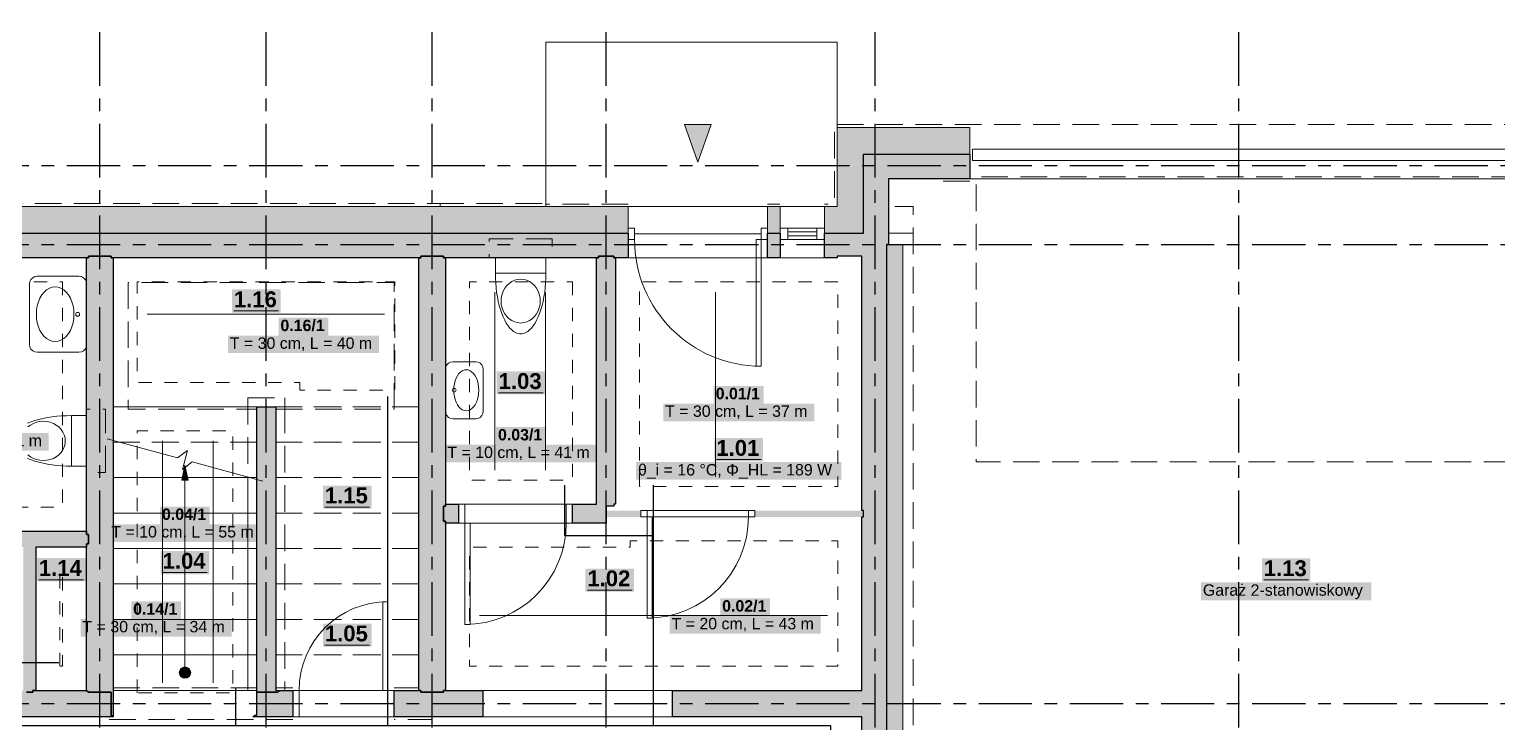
# Model space of a CAD drawing. Header units: metres. Extents: x -4.1 to 22.9, y -4.1 to 10.4.
# Drawn here: x 5.32 to 16.92, y 4.97 to 10.45 of the extents above; entities that cross this region are included whole.
import ezdxf

# ---------------------------------------------------------------- set-up
doc = ezdxf.new("R2010")
doc.units = ezdxf.units.M
for name, pattern in [('KRESKOWA', [5.25, 4.2, -1.05]), ('KRESKOWA_DROBNA', [3.15, 2.1, -1.05]), ('PUNKTOWA', [10.5, 8.4, -1.05, 0, -1.05])]:
    doc.linetypes.add(name, pattern=pattern)
doc.layers.add('A-MASKA', color=7, linetype='Continuous', lineweight=18)
doc.layers.add('S-OPISY', color=2, linetype='Continuous', lineweight=25)
for name, color, linetype, lineweight, true_color in [('I-OSIE', 8, 'PUNKTOWA', 18, 0x7a7a7a), ('I-PODKLAD', 8, 'Continuous', 18, 0x9a9a9a), ('I-PODKLAD-SCIANY', 8, 'Continuous', 25, 0x6e6e6e), ('I-PODKLAD-WYPELN', 254, 'Continuous', 18, 0xe6e6e6), ('I-POMIESZCZENIA', 8, 'Continuous', 25, 0x4a4a4a), ('S-OGRZ', 1, 'Continuous', 25, 0xe05000)]:
    doc.layers.add(name, color=color, linetype=linetype, lineweight=lineweight, true_color=true_color)
doc.styles.add('PL_ARIAL', font='arial.ttf')
doc.styles.add('PL_ARIAL_B', font='arialbd.ttf')

msp = doc.modelspace()

# ---------------------------------------------------------------- hatches: boundary and pattern name
at = {"layer": 'A-MASKA', "true_color": 0xffffff}
for points in [[(6.919, 8.213), (7.303, 8.213), (7.303, 8.396), (6.919, 8.396)], [(7.287, 8.032), (7.681, 8.032), (7.681, 8.172), (7.287, 8.172)], [(6.887, 7.893), (8.08, 7.893), (8.08, 8.032), (6.887, 8.032)], [(9.011, 7.567), (9.394, 7.567), (9.394, 7.75), (9.011, 7.75)], [(10.726, 7.494), (11.119, 7.494), (11.119, 7.634), (10.726, 7.634)], [(10.326, 7.355), (11.519, 7.355), (11.519, 7.495), (10.326, 7.495)], [(9.006, 7.169), (9.399, 7.169), (9.399, 7.309), (9.006, 7.309)], [(4.278, 7.123), (5.472, 7.123), (5.472, 7.263), (4.278, 7.263)], [(10.731, 7.039), (11.114, 7.039), (11.114, 7.222), (10.731, 7.222)], [(8.606, 7.03), (9.799, 7.03), (9.799, 7.17), (8.606, 7.17)], [(10.112, 6.893), (11.733, 6.893), (11.733, 7.032), (10.112, 7.032)], [(7.638, 6.665), (8.022, 6.665), (8.022, 6.847), (7.638, 6.847)], [(6.351, 6.542), (6.744, 6.542), (6.744, 6.681), (6.351, 6.681)], [(5.951, 6.402), (7.144, 6.402), (7.144, 6.542), (5.951, 6.542)], [(5.378, 6.091), (5.762, 6.091), (5.762, 6.274), (5.378, 6.274)], [(6.356, 6.147), (6.739, 6.147), (6.739, 6.33), (6.356, 6.33)], [(15.056, 6.089), (15.44, 6.089), (15.44, 6.272), (15.056, 6.272)], [(9.712, 6.01), (10.095, 6.01), (10.095, 6.192), (9.712, 6.192)], [(14.575, 5.942), (15.921, 5.942), (15.921, 6.082), (14.575, 6.082)], [(6.123, 5.793), (6.517, 5.793), (6.517, 5.933), (6.123, 5.933)], [(10.777, 5.817), (11.171, 5.817), (11.171, 5.957), (10.777, 5.957)], [(10.377, 5.678), (11.57, 5.678), (11.57, 5.817), (10.377, 5.817)], [(5.723, 5.653), (6.917, 5.653), (6.917, 5.793), (5.723, 5.793)], [(7.638, 5.575), (8.022, 5.575), (8.022, 5.757), (7.638, 5.757)]]:
    msp.add_hatch(color=7, dxfattribs=at).paths.add_polyline_path(points)
at = {"layer": 'I-PODKLAD-WYPELN', "true_color": 0xe4e4e4}
h = msp.add_hatch(color=7, dxfattribs=at)
h.paths.add_polyline_path([(11.895, 5.23), (11.895, 5.23), (11.895, 5.23), (11.895, 6.6), (11.895, 6.6), (11.895, 6.6), (11.05, 6.6), (11.05, 6.65), (11.895, 6.65), (11.895, 6.65), (11.895, 6.65), (11.895, 8.66), (11.895, 8.66), (11.895, 8.66), (11.7, 8.66), (11.7, 8.66), (11.7, 8.66), (11.7, 8.66), (11.7, 8.66), (11.7, 8.66), (11.7, 8.66), (11.7, 8.66), (11.7, 8.66), (11.7, 8.66), (11.7, 8.66), (11.7, 8.66), (11.7, 8.66), (11.7, 8.66), (11.7, 8.66), (11.7, 8.66), (11.7, 8.66), (11.7, 8.645), (11.7, 8.645), (11.7, 8.645), (11.6, 8.645), (11.6, 8.645), (11.6, 8.645), (11.6, 8.84), (11.6, 8.84), (11.6, 8.84), (11.6, 8.84), (11.6, 9.05), (11.7, 9.05), (11.7, 9.675), (12.75, 9.675), (12.75, 9.465), (12.75, 9.27), (12.105, 9.27), (12.105, 9.27), (12.105, 9.27), (12.105, 9.27), (12.105, 8.75), (12.105, 8.75), (12.105, 8.75), (12.22, 8.75), (12.22, 8.75), (12.22, 8.75), (12.22, 3.095), (13.6, 3.095), (13.6, 2.965), (13.6, 2.77), (12.22, 2.77), (12.22, 2.785), (12.105, 2.785), (12.105, 1.25), (12.09, 1.25), (11.895, 1.25), (11.895, 2.875), (11.895, 2.875), (11.895, 2.875), (11.895, 2.875), (11.895, 5.02), (11.895, 5.02), (11.895, 5.02), (10.4, 5.02), (10.4, 5.02), (10.4, 5.02), (10.4, 5.035), (10.4, 5.035), (10.4, 5.035), (10.4, 5.035), (10.4, 5.23), (10.4, 5.23), (10.4, 5.23), (10.4, 5.23), (10.4, 5.23), (11.895, 5.23), (11.895, 5.23)])
h.paths.add_polyline_path([(11.91, 9.285), (11.91, 9.285), (11.91, 9.285), (11.91, 9.285)], flags=0)
h.paths.add_polyline_path([(11.91, 8.84), (11.91, 8.84), (11.91, 8.84), (11.91, 8.84)], flags=0)
h.paths.add_polyline_path([(11.91, 8.75), (11.91, 8.75), (11.91, 8.75), (11.91, 8.75), (11.91, 8.75)], flags=0)
h.paths.add_polyline_path([(12.09, 2.875), (12.09, 2.875), (12.09, 2.875), (12.09, 2.875)], flags=0)
h.paths.add_polyline_path([(12.09, 2.965), (12.09, 2.965), (12.09, 2.965), (12.09, 2.965)], flags=0)
h.paths.add_polyline_path([(12.22, 2.965), (12.22, 2.965), (12.22, 2.965), (12.22, 2.965)], flags=0)
h.paths.add_polyline_path([(12.09, 8.75), (12.09, 8.75), (12.09, 8.75), (12.09, 8.75), (12.09, 8.75)], flags=0)
h.paths.add_polyline_path([(12.09, 9.285), (12.09, 9.285), (12.09, 9.285), (12.09, 9.285)], flags=0)
at = {"layer": 'I-PODKLAD-WYPELN', "true_color": 0xcfcfcf}
for points in [[(10.6, 9.4), (10.705, 9.7), (10.495, 9.7)], [(6.548, 7.008), (6.572, 6.891), (6.523, 6.891)], [(9.875, 6.65), (10.15, 6.65), (10.15, 6.6), (9.875, 6.6)], [(11.91, 6.6), (11.05, 6.6), (11.05, 6.65), (11.91, 6.65)]]:
    msp.add_hatch(color=7, dxfattribs=at).paths.add_polyline_path(points)
at = {"layer": 'I-PODKLAD-WYPELN', "true_color": 0xe4e4e4}
h = msp.add_hatch(color=7, dxfattribs=at)
h.paths.add_polyline_path([(5.27, 5.23), (5.27, 5.23), (5.27, 5.23), (5.27, 6.362), (5.27, 6.362), (5.27, 6.362), (5.27, 6.362), (5.27, 6.362), (4.88, 6.362), (4.88, 6.362), (4.88, 6.362), (4.88, 6.387), (4.88, 6.387), (4.88, 6.387), (4.88, 6.387), (4.88, 6.487), (4.88, 6.487), (4.88, 6.487), (4.88, 6.487), (4.88, 6.487), (5.77, 6.487), (5.77, 6.487), (5.77, 6.487), (5.77, 6.487), (5.77, 6.487), (5.77, 8.645), (5.77, 8.645), (5.77, 8.645), (5.77, 8.645), (5.77, 8.645), (5.1, 8.645), (5.1, 8.645), (5.1, 8.645), (5.1, 8.84), (5.1, 8.84), (5.1, 8.84), (5.1, 8.84), (5.1, 9.05), (10.05, 9.05), (10.05, 8.84), (10.05, 8.84), (10.05, 8.84), (10.05, 8.84), (10.05, 8.645), (10.05, 8.645), (10.05, 8.645), (9.95, 8.645), (9.95, 6.7), (9.935, 6.7), (9.935, 6.7), (9.935, 6.7), (9.935, 6.7), (9.935, 6.7), (9.935, 6.7), (9.935, 6.7), (9.935, 6.7), (9.935, 6.7), (9.935, 6.7), (9.935, 6.7), (9.935, 6.685), (9.875, 6.685), (9.875, 6.685), (9.875, 6.685), (9.875, 6.685), (9.875, 6.685), (9.875, 6.65), (10.15, 6.65), (10.15, 6.6), (9.875, 6.6), (9.875, 6.565), (9.875, 6.565), (9.875, 6.565), (9.875, 6.55), (9.875, 6.55), (9.875, 6.55), (9.61, 6.55), (9.61, 6.55), (9.61, 6.55), (9.61, 6.565), (9.61, 6.565), (9.61, 6.565), (9.61, 6.565), (9.61, 6.7), (9.61, 6.7), (9.61, 6.7), (9.61, 6.7), (9.61, 6.7), (9.8, 6.7), (9.8, 8.645), (8.605, 8.645), (8.605, 8.645), (8.605, 8.645), (8.605, 6.7), (8.605, 6.7), (8.605, 6.7), (8.605, 6.7), (8.605, 6.7), (8.71, 6.7), (8.71, 6.7), (8.71, 6.7), (8.71, 6.7), (8.71, 6.7), (8.71, 6.565), (8.71, 6.565), (8.71, 6.565), (8.71, 6.55), (8.71, 6.55), (8.71, 6.55), (8.605, 6.55), (8.605, 6.55), (8.605, 6.55), (8.605, 5.23), (8.605, 5.23), (8.605, 5.23), (8.9, 5.23), (8.9, 5.23), (8.9, 5.23), (8.9, 5.23), (8.9, 5.23), (8.9, 5.035), (8.9, 5.035), (8.9, 5.035), (8.9, 5.02), (8.9, 5.02), (8.9, 5.02), (8.5, 5.02), (8.5, 5.02), (8.5, 5.02), (8.5, 5.02), (8.5, 5.02), (8.2, 5.02), (8.2, 5.02), (8.2, 5.02), (8.2, 5.035), (8.2, 5.035), (8.2, 5.035), (8.2, 5.035), (8.2, 5.23), (8.2, 5.23), (8.2, 5.23), (8.2, 5.23), (8.2, 5.23), (8.395, 5.23), (8.395, 5.23), (8.395, 5.23), (8.395, 5.23), (8.395, 5.23), (8.395, 8.645), (8.395, 8.645), (8.395, 8.645), (8.395, 8.645), (8.395, 8.645), (5.98, 8.645), (5.98, 8.645), (5.98, 8.645), (5.98, 5.02), (5.98, 5.02), (5.98, 5.02), (5.98, 5.02), (5.98, 5.02), (5.1, 5.02), (5.1, 5.02), (5.1, 5.02), (5.1, 5.035), (5.1, 5.035), (5.1, 5.035), (5.1, 5.035), (5.1, 5.23), (5.1, 5.23), (5.1, 5.23), (5.1, 5.23), (5.1, 5.23), (5.27, 5.23), (5.27, 5.23)])
h.paths.add_polyline_path([(8.5, 5.035), (8.5, 5.035), (8.5, 5.035), (8.5, 5.035), (8.5, 5.035), (8.5, 5.035), (8.5, 5.02)], flags=0)
h.paths.add_polyline_path([(5.77, 5.23), (5.77, 5.23), (5.77, 5.23), (5.77, 5.23), (5.77, 5.23), (5.77, 5.23), (5.77, 5.23), (5.77, 5.23), (5.77, 5.23), (5.77, 6.362), (5.77, 6.362), (5.77, 6.362), (5.37, 6.362), (5.37, 6.362), (5.37, 6.362), (5.37, 5.23), (5.37, 5.23), (5.37, 5.23)], flags=0)
h.paths.add_polyline_path([(8.5, 5.215), (8.5, 5.215), (8.5, 5.215), (8.5, 5.215), (8.5, 5.215), (8.5, 5.215), (8.5, 5.215), (8.5, 5.215), (8.5, 5.215)], flags=0)
for points in [[(11.15, 8.645), (11.15, 8.84), (11.15, 8.84), (11.15, 8.84), (11.15, 8.84), (11.15, 9.05), (11.25, 9.05), (11.25, 8.84), (11.25, 8.84), (11.25, 8.84), (11.25, 8.84), (11.25, 8.645), (11.25, 8.645), (11.25, 8.645), (11.15, 8.645), (11.15, 8.645)], [(7.115, 5.035), (7.115, 5.035), (7.115, 5.035), (7.115, 5.035), (7.115, 5.035), (7.115, 5.035), (7.115, 5.035), (7.115, 5.035), (7.115, 5.035), (7.115, 5.035), (7.115, 5.035), (7.115, 5.215), (7.115, 5.215), (7.115, 5.215), (7.115, 5.215), (7.115, 5.215), (7.115, 5.215), (7.115, 7.47), (7.265, 7.47), (7.265, 5.215), (7.28, 5.215), (7.28, 5.215), (7.28, 5.215), (7.28, 5.215), (7.28, 5.215), (7.28, 5.215), (7.28, 5.215), (7.28, 5.215), (7.28, 5.215), (7.28, 5.215), (7.28, 5.215), (7.28, 5.215), (7.295, 5.23), (7.295, 5.23), (7.295, 5.23), (7.295, 5.23), (7.295, 5.23), (7.4, 5.23), (7.4, 5.23), (7.4, 5.23), (7.4, 5.23), (7.4, 5.23), (7.4, 5.035), (7.4, 5.035), (7.4, 5.035), (7.4, 5.02), (7.4, 5.02), (7.4, 5.02), (7.085, 5.02), (7.085, 5.02), (7.085, 5.02), (7.1, 5.035), (7.1, 5.035), (7.1, 5.035), (7.115, 5.035), (7.115, 5.035), (7.115, 5.035), (7.115, 5.035), (7.115, 5.035), (7.115, 5.035)]]:
    msp.add_hatch(color=7, dxfattribs=at).paths.add_polyline_path(points)
at = {"layer": 'I-PODKLAD-WYPELN', "true_color": 0xffffff}
msp.add_hatch(color=7, dxfattribs=at).paths.add_polyline_path([(6.593, 5.37), (6.592, 5.366), (6.592, 5.361), (6.591, 5.357), (6.589, 5.353), (6.587, 5.349), (6.585, 5.345), (6.582, 5.341), (6.579, 5.338), (6.576, 5.335), (6.573, 5.333), (6.569, 5.33), (6.565, 5.328), (6.561, 5.327), (6.556, 5.326), (6.552, 5.325), (6.548, 5.325), (6.543, 5.325), (6.539, 5.326), (6.534, 5.327), (6.53, 5.328), (6.526, 5.33), (6.522, 5.333), (6.519, 5.335), (6.516, 5.338), (6.513, 5.341), (6.51, 5.345), (6.508, 5.349), (6.506, 5.353), (6.504, 5.357), (6.503, 5.361), (6.503, 5.366), (6.503, 5.37), (6.503, 5.374), (6.503, 5.379), (6.504, 5.383), (6.506, 5.387), (6.508, 5.391), (6.51, 5.395), (6.513, 5.399), (6.516, 5.402), (6.519, 5.405), (6.522, 5.407), (6.526, 5.41), (6.53, 5.412), (6.534, 5.413), (6.539, 5.414), (6.543, 5.415), (6.548, 5.415), (6.552, 5.415), (6.556, 5.414), (6.561, 5.413), (6.565, 5.412), (6.569, 5.41), (6.573, 5.407), (6.576, 5.405), (6.579, 5.402), (6.582, 5.399), (6.585, 5.395), (6.587, 5.391), (6.589, 5.387), (6.591, 5.383), (6.592, 5.379), (6.592, 5.374)])

# ---------------------------------------------------------------- linework, layer by layer
at = {"layer": 'I-OSIE', "linetype": 'PUNKTOWA', "lineweight": 25, "ltscale": 0.050462, "flags": 128}
for points in [[(5.875, -3.75), (5.875, 10.45)], [(7.19, -3.75), (7.19, 10.45)], [(8.5, -3.75), (8.5, 10.45)], [(9.875, -3.75), (9.875, 10.45)], [(12, -3.75), (12, 10.45)], [(14.875, -3.75), (14.875, 10.45)]]:
    msp.add_lwpolyline(points, dxfattribs=at)
at = {"layer": 'I-OSIE', "linetype": 'PUNKTOWA', "lineweight": 25, "ltscale": 0.050048, "flags": 128}
for points in [[(-3.75, 9.375), (22.946, 9.375)], [(-3.75, 8.75), (22.946, 8.75)], [(-3.75, 5.125), (22.946, 5.125)]]:
    msp.add_lwpolyline(points, dxfattribs=at)
at = {"layer": 'I-PODKLAD', "lineweight": 13, "ltscale": 0.05}
for points in [[(9.4, 9.05), (9.4, 10.35), (11.7, 10.35), (11.7, 9.675)], [(12.751, 9.27), (17.75, 9.27)], [(11.149, 9.05), (10.05, 9.05)], [(11.6, 9.05), (11.251, 9.05)], [(10.05, 8.645), (11.149, 8.645)], [(11.251, 8.645), (11.6, 8.645)], [(5.981, 7.47), (7.114, 7.47)], [(7.163, 6.883), (6.605, 7.034), (6.527, 6.975), (6.568, 7.125), (6.49, 7.066), (5.932, 7.217)], [(6.548, 5.37), (6.548, 7.008)], [(7.115, 6.91), (5.98, 6.91)], [(5.98, 6.63), (7.115, 6.63)], [(7.044, 5.27), (7.044, 6.71)], [(9.61, 6.7), (8.71, 6.7)], [(11.05, 6.65), (10.15, 6.65)], [(8.71, 6.55), (9.61, 6.55)], [(10.15, 6.6), (11.05, 6.6)], [(5.98, 6.35), (7.115, 6.35)], [(5.98, 6.07), (7.115, 6.07)], [(5.98, 5.79), (7.115, 5.79)], [(5.98, 5.51), (7.115, 5.51)], [(5.98, 5.23), (7.115, 5.23)], [(7.044, 5.23), (7.044, 5.27)], [(7.266, 5.23), (7.294, 5.23)], [(8.2, 5.23), (7.401, 5.23)], [(10.399, 5.23), (8.9, 5.23)], [(7.401, 5.02), (8.2, 5.02)], [(8.9, 5.02), (10.399, 5.02)]]:
    msp.add_lwpolyline(points, dxfattribs=at)
at = {"layer": 'I-PODKLAD', "linetype": 'KRESKOWA', "lineweight": 13, "ltscale": 0.05, "flags": 128}
for points in [[(10.05, 9.07), (9.4, 9.07), (9.4, 10.35), (11.7, 10.35), (11.7, 9.695), (11.68, 9.695), (11.68, 9.07), (11.601, 9.07)], [(11.7, 9.7), (18.7, 9.7), (18.7, -0.325), (18.675, -0.325)], [(12.749, 9.25), (12.5, 9.25)], [(3.811, 9.075), (8.565, 9.075)], [(8.565, 9.05), (8.565, 9.075), (9.399, 9.075)], [(11.249, 9.07), (11.15, 9.07)], [(12.3, 3.095), (12.3, 9.05), (12.105, 9.05)], [(12.105, 8.84), (12.3, 8.84)], [(7.266, 7.45), (8.2, 7.45), (8.2, 8.45), (6.1, 8.45), (6.1, 7.45), (7.114, 7.45)], [(7.044, 7.47), (7.044, 7.541)], [(7.044, 7.541), (7.336, 7.541)], [(7.336, 7.541), (7.336, 7.47)], [(7.115, 7.47), (5.98, 7.47)], [(5.98, 7.47), (7.115, 7.47)], [(7.044, 6.71), (7.044, 7.47)], [(8.395, 7.47), (7.265, 7.47)], [(7.265, 7.47), (8.395, 7.47)], [(7.336, 7.47), (7.336, 5.23)], [(7.115, 7.19), (5.98, 7.19)], [(5.98, 7.19), (7.115, 7.19)], [(7.265, 7.19), (8.395, 7.19)], [(8.395, 7.19), (7.265, 7.19)], [(5.98, 6.91), (7.115, 6.91)], [(7.265, 6.91), (8.395, 6.91)], [(8.395, 6.91), (7.265, 6.91)], [(7.265, 6.63), (8.395, 6.63)], [(8.395, 6.63), (7.265, 6.63)], [(7.265, 6.35), (8.395, 6.35)], [(8.395, 6.35), (7.265, 6.35)], [(7.265, 6.07), (8.395, 6.07)], [(8.395, 6.07), (7.265, 6.07)], [(7.265, 5.79), (8.395, 5.79)], [(8.395, 5.79), (7.265, 5.79)], [(7.265, 5.51), (8.395, 5.51)], [(8.395, 5.51), (7.265, 5.51)], [(5.981, 5.25), (7.114, 5.25)], [(7.265, 5.23), (7.295, 5.23)], [(7.266, 5.25), (7.399, 5.25)], [(7.4, 5.23), (8.2, 5.23)], [(8.2, 5.25), (8.395, 5.25)], [(8.9, 5.23), (10.4, 5.23)], [(7.399, 5), (5.875, 5)], [(8.5, 5.019), (8.5, 5), (8.2, 5)], [(8.9, 5.02), (10.4, 5.02)]]:
    msp.add_lwpolyline(points, dxfattribs=at)
at = {"layer": 'I-PODKLAD', "lineweight": 13, "ltscale": 0.05}
for points in [[(10.6, 9.4), (10.705, 9.7), (10.495, 9.7)], [(6.548, 7.008), (6.572, 6.891), (6.523, 6.891)]]:
    msp.add_lwpolyline(points, close=True, dxfattribs=at)
at = {"layer": 'I-PODKLAD', "lineweight": 18, "ltscale": 0.05}
for points in [[(17.73, 9.505), (12.77, 9.505), (12.77, 9.415), (17.73, 9.415)], [(10.05, 8.79), (10.1, 8.79), (10.1, 8.88), (10.05, 8.88)], [(11.15, 8.79), (11.1, 8.79), (11.1, 8.88), (11.15, 8.88)], [(11.6, 8.79), (11.25, 8.79), (11.25, 8.88), (11.6, 8.88)], [(11.1, 8.79), (11.1, 7.79), (11.06, 7.79), (11.06, 8.79)], [(9.4, 8.645), (9, 8.645), (9, 8.525), (9.4, 8.525)], [(5.77, 8.44), (5.767, 8.459), (5.759, 8.475), (5.745, 8.489), (5.729, 8.497), (5.71, 8.5), (5.38, 8.5), (5.361, 8.497), (5.345, 8.489), (5.331, 8.475), (5.323, 8.459), (5.32, 8.44), (5.32, 7.96), (5.323, 7.941), (5.331, 7.925), (5.345, 7.911), (5.361, 7.903), (5.38, 7.9), (5.71, 7.9), (5.729, 7.903), (5.745, 7.911), (5.759, 7.925), (5.767, 7.941), (5.77, 7.96)], [(9.045, 8.304), (9.047, 8.277), (9.053, 8.251), (9.062, 8.226), (9.075, 8.203), (9.09, 8.182), (9.109, 8.164), (9.13, 8.15), (9.152, 8.14), (9.176, 8.134), (9.2, 8.131), (9.224, 8.134), (9.248, 8.14), (9.27, 8.15), (9.291, 8.164), (9.31, 8.182), (9.325, 8.203), (9.338, 8.226), (9.347, 8.251), (9.353, 8.277), (9.355, 8.304), (9.353, 8.331), (9.347, 8.358), (9.338, 8.383), (9.325, 8.406), (9.31, 8.426), (9.291, 8.444), (9.27, 8.458), (9.248, 8.469), (9.224, 8.475), (9.2, 8.477), (9.176, 8.475), (9.152, 8.469), (9.13, 8.458), (9.109, 8.444), (9.09, 8.426), (9.075, 8.406), (9.062, 8.383), (9.053, 8.358), (9.047, 8.331)], [(5.522, 8.416), (5.499, 8.413), (5.477, 8.405), (5.455, 8.392), (5.435, 8.375), (5.417, 8.353), (5.402, 8.327), (5.39, 8.298), (5.381, 8.267), (5.376, 8.234), (5.374, 8.2), (5.376, 8.166), (5.381, 8.133), (5.39, 8.102), (5.402, 8.073), (5.417, 8.047), (5.435, 8.025), (5.455, 8.008), (5.477, 7.995), (5.499, 7.987), (5.522, 7.984), (5.546, 7.987), (5.568, 7.995), (5.59, 8.008), (5.61, 8.025), (5.628, 8.047), (5.643, 8.073), (5.655, 8.102), (5.664, 8.133), (5.669, 8.166), (5.671, 8.2), (5.669, 8.234), (5.664, 8.267), (5.655, 8.298), (5.643, 8.327), (5.628, 8.353), (5.61, 8.375), (5.59, 8.392), (5.568, 8.405), (5.546, 8.413)], [(8.605, 7.435), (8.608, 7.416), (8.616, 7.4), (8.63, 7.386), (8.646, 7.378), (8.665, 7.375), (8.845, 7.375), (8.864, 7.378), (8.88, 7.386), (8.894, 7.4), (8.902, 7.416), (8.905, 7.435), (8.905, 7.765), (8.902, 7.784), (8.894, 7.8), (8.88, 7.814), (8.864, 7.822), (8.845, 7.825), (8.665, 7.825), (8.646, 7.822), (8.63, 7.814), (8.616, 7.8), (8.608, 7.784), (8.605, 7.765)], [(8.77, 7.438), (8.785, 7.44), (8.801, 7.446), (8.815, 7.456), (8.828, 7.469), (8.84, 7.485), (8.85, 7.505), (8.858, 7.526), (8.864, 7.55), (8.868, 7.575), (8.869, 7.6), (8.868, 7.625), (8.864, 7.65), (8.858, 7.674), (8.85, 7.695), (8.84, 7.715), (8.828, 7.731), (8.815, 7.744), (8.801, 7.754), (8.785, 7.76), (8.77, 7.762), (8.755, 7.76), (8.739, 7.754), (8.725, 7.744), (8.712, 7.731), (8.7, 7.715), (8.69, 7.695), (8.682, 7.674), (8.676, 7.65), (8.672, 7.625), (8.671, 7.6), (8.672, 7.575), (8.676, 7.55), (8.682, 7.526), (8.69, 7.505), (8.7, 7.485), (8.712, 7.469), (8.725, 7.456), (8.739, 7.446), (8.755, 7.44)], [(5.77, 7), (5.77, 7.4), (5.65, 7.4), (5.65, 7)], [(8.71, 6.55), (8.76, 6.55), (8.76, 6.7), (8.71, 6.7)], [(9.61, 6.55), (9.56, 6.55), (9.56, 6.7), (9.61, 6.7)], [(10.15, 6.6), (10.2, 6.6), (10.2, 6.65), (10.15, 6.65)], [(11.05, 6.6), (11, 6.6), (11, 6.65), (11.05, 6.65)], [(8.76, 6.55), (8.76, 5.75), (8.8, 5.75), (8.8, 6.55)], [(10.2, 6.6), (10.2, 5.8), (10.24, 5.8), (10.24, 6.6)], [(8.15, 5.23), (8.15, 5.93), (8.11, 5.93), (8.11, 5.23)], [(7.4, 5.23), (7.45, 5.23), (7.45, 5.02), (7.4, 5.02)], [(8.2, 5.23), (8.15, 5.23), (8.15, 5.02), (8.2, 5.02)]]:
    msp.add_lwpolyline(points, close=True, dxfattribs=at)
at = {"layer": 'I-PODKLAD', "linetype": 'KRESKOWA', "lineweight": 18, "ltscale": 0.05, "flags": 128}
for points in [[(17.7, 9.285), (12.8, 9.285), (12.8, 7.035), (17.7, 7.035)], [(9.45, 8.795), (8.95, 8.795), (8.95, 8.645), (9.45, 8.645)], [(5.92, 6.95), (5.92, 7.45), (5.77, 7.45), (5.77, 6.95)]]:
    msp.add_lwpolyline(points, close=True, dxfattribs=at)
at = {"layer": 'I-PODKLAD', "lineweight": 18, "ltscale": 0.05}
for points in [[(11.1, 8.835), (10.1, 8.835)], [(11.31, 8.79), (11.31, 8.88)], [(11.54, 8.851), (11.31, 8.851)], [(11.54, 8.819), (11.31, 8.819)], [(11.54, 8.79), (11.54, 8.88)], [(9, 8.525), (9.001, 8.486), (9.003, 8.448), (9.006, 8.41), (9.01, 8.373), (9.016, 8.337), (9.023, 8.302), (9.031, 8.268), (9.04, 8.237), (9.05, 8.207), (9.061, 8.179), (9.074, 8.153), (9.086, 8.13), (9.1, 8.109), (9.114, 8.091), (9.129, 8.076), (9.144, 8.064), (9.16, 8.055), (9.176, 8.048), (9.192, 8.045), (9.208, 8.045), (9.224, 8.048), (9.24, 8.055), (9.256, 8.064), (9.271, 8.076), (9.286, 8.091), (9.3, 8.109), (9.314, 8.13), (9.326, 8.153), (9.339, 8.179), (9.35, 8.207), (9.36, 8.237), (9.369, 8.268), (9.377, 8.302), (9.384, 8.337), (9.39, 8.373), (9.394, 8.41), (9.397, 8.448), (9.399, 8.486), (9.4, 8.525)], [(5.65, 7.4), (5.611, 7.399), (5.573, 7.397), (5.535, 7.394), (5.498, 7.39), (5.462, 7.384), (5.427, 7.377), (5.393, 7.369), (5.362, 7.36), (5.332, 7.35), (5.304, 7.339)], [(5.307, 7.09), (5.328, 7.075), (5.351, 7.062), (5.376, 7.053), (5.402, 7.047), (5.429, 7.045), (5.456, 7.047), (5.483, 7.053), (5.508, 7.062), (5.531, 7.075), (5.551, 7.09), (5.569, 7.109), (5.583, 7.13), (5.594, 7.152), (5.6, 7.176), (5.602, 7.2), (5.6, 7.224), (5.594, 7.248), (5.583, 7.27), (5.569, 7.291), (5.551, 7.31), (5.531, 7.325), (5.508, 7.338), (5.483, 7.347), (5.456, 7.353), (5.429, 7.355), (5.402, 7.353), (5.376, 7.347), (5.351, 7.338), (5.328, 7.325), (5.307, 7.31)], [(5.304, 7.061), (5.332, 7.05), (5.362, 7.04), (5.393, 7.031), (5.427, 7.023), (5.462, 7.016), (5.498, 7.01), (5.535, 7.006), (5.573, 7.003), (5.611, 7.001), (5.65, 7)]]:
    msp.add_lwpolyline(points, dxfattribs=at)
at = {"layer": 'I-PODKLAD', "lineweight": 13, "ltscale": 0.05}
for centre, radius in [((5.7, 8.2), 0.015), ((8.675, 7.6), 0.015), ((6.548, 5.37), 0.045)]:
    msp.add_circle(centre, radius, dxfattribs=at)
for centre, radius, start, end in [((11.1, 8.79), 1, 180, 270), ((8.76, 6.55), 0.8, -90, 0), ((10.2, 6.6), 0.8, -90, 0), ((8.15, 5.23), 0.7, -270, -180)]:
    msp.add_arc(centre, radius, start, end, dxfattribs=at)
at = {"layer": 'I-PODKLAD-SCIANY', "lineweight": 13, "ltscale": 0.05}
for points in [[(11.6, 8.84), (11.6, 8.84), (11.6, 9.05), (11.6, 9.05), (11.6, 9.05), (11.7, 9.05), (11.7, 9.05), (11.7, 9.05), (11.7, 9.05), (11.7, 9.05), (11.7, 9.05), (11.7, 9.05), (11.7, 9.05), (11.7, 9.05), (11.7, 9.05), (11.7, 9.05), (11.7, 9.05), (11.7, 9.05), (11.7, 9.05), (11.7, 9.05), (11.7, 9.05), (11.7, 9.05), (11.7, 9.675), (11.7, 9.675), (11.7, 9.675), (12.75, 9.675), (12.75, 9.675), (12.75, 9.675), (12.75, 9.465), (12.75, 9.465), (12.75, 9.465), (11.91, 9.465), (11.91, 9.465), (11.91, 9.465), (11.91, 9.465), (11.91, 9.465), (11.91, 9.465), (11.91, 9.465), (11.91, 9.465), (11.91, 9.465), (11.91, 9.465), (11.91, 9.465), (11.91, 9.465), (11.91, 9.465), (11.91, 9.465), (11.91, 9.465), (11.91, 9.465), (11.91, 9.465), (11.91, 8.84), (11.91, 8.84), (11.91, 8.84), (11.6, 8.84)], [(5.1, 8.84), (5.1, 8.84), (5.1, 9.05), (5.1, 9.05), (5.1, 9.05), (10.05, 9.05), (10.05, 9.05), (10.05, 9.05), (10.05, 8.84), (10.05, 8.84), (10.05, 8.84), (5.1, 8.84)], [(11.15, 8.84), (11.15, 8.84), (11.15, 9.05), (11.15, 9.05), (11.15, 9.05), (11.25, 9.05), (11.25, 9.05), (11.25, 9.05), (11.25, 8.84), (11.25, 8.84), (11.25, 8.84), (11.15, 8.84)]]:
    msp.add_lwpolyline(points, close=True, dxfattribs=at)
at = {"layer": 'I-PODKLAD-SCIANY', "lineweight": 25, "ltscale": 0.05}
for points in [[(11.895, 1.25), (11.895, 5.02), (11.895, 5.02), (11.895, 5.02), (11.895, 5.02), (11.895, 5.02), (11.895, 5.02), (11.895, 5.02), (11.895, 5.02), (11.895, 5.02), (11.895, 5.02), (11.895, 5.02), (11.895, 5.02), (11.895, 5.02), (11.895, 5.02), (11.895, 5.02), (11.895, 5.02), (11.895, 5.02), (10.4, 5.02), (10.4, 5.02), (10.4, 5.02), (10.4, 5.02), (10.4, 5.035), (10.4, 5.035), (10.4, 5.23), (10.4, 5.23), (10.4, 5.23), (10.4, 5.23), (10.4, 5.23), (11.895, 5.23), (11.895, 5.23), (11.895, 5.23), (11.895, 5.23), (11.895, 5.23), (11.895, 5.23), (11.895, 5.23), (11.895, 5.23), (11.895, 5.23), (11.895, 5.23), (11.895, 5.23), (11.895, 5.23), (11.895, 5.23), (11.895, 5.23), (11.895, 5.23), (11.895, 5.23), (11.895, 5.23), (11.895, 6.6), (11.895, 6.6), (11.895, 6.6), (11.895, 6.6), (11.91, 6.6), (11.91, 6.6), (11.91, 6.6), (11.91, 6.6), (11.91, 6.6), (11.91, 6.6), (11.91, 6.6), (11.91, 6.6), (11.91, 6.6), (11.91, 6.6), (11.91, 6.6), (11.91, 6.6), (11.91, 6.6), (11.91, 6.6), (11.91, 6.6), (11.91, 6.6), (11.91, 6.6), (11.91, 6.65), (11.91, 6.65), (11.91, 6.65), (11.91, 6.65), (11.91, 6.65), (11.91, 6.65), (11.91, 6.65), (11.91, 6.65), (11.91, 6.65), (11.91, 6.65), (11.91, 6.65), (11.91, 6.65), (11.91, 6.65), (11.91, 6.65), (11.91, 6.65), (11.91, 6.65), (11.91, 6.65), (11.895, 6.65), (11.895, 6.65), (11.895, 6.65), (11.895, 6.65), (11.895, 8.66), (11.895, 8.66), (11.895, 8.66), (11.895, 8.66), (11.895, 8.66), (11.895, 8.66), (11.895, 8.66), (11.895, 8.66), (11.895, 8.66), (11.895, 8.66), (11.895, 8.66), (11.895, 8.66), (11.895, 8.66), (11.895, 8.66), (11.895, 8.66), (11.895, 8.66), (11.895, 8.66), (11.7, 8.66), (11.7, 8.66), (11.7, 8.66), (11.7, 8.66), (11.7, 8.66), (11.7, 8.66), (11.7, 8.66), (11.7, 8.66), (11.7, 8.66), (11.7, 8.66), (11.7, 8.66), (11.7, 8.66), (11.7, 8.66), (11.7, 8.66), (11.7, 8.66), (11.7, 8.66), (11.7, 8.66), (11.7, 8.645), (11.7, 8.645), (11.7, 8.645), (11.7, 8.645), (11.7, 8.645), (11.6, 8.645), (11.6, 8.645), (11.6, 8.645), (11.6, 8.645), (11.6, 8.645), (11.6, 8.84), (11.6, 8.84), (11.6, 8.84), (11.6, 8.84), (11.6, 8.84), (11.91, 8.84), (11.91, 8.84), (11.91, 8.84), (11.91, 8.84), (11.91, 8.84), (11.91, 8.84), (11.91, 8.84), (11.91, 8.84), (11.91, 8.84), (11.91, 8.84), (11.91, 8.84), (11.91, 8.84), (11.91, 8.84), (11.91, 8.84), (11.91, 8.84), (11.91, 8.84), (11.91, 8.84), (11.91, 9.285), (11.91, 9.465), (11.91, 9.465), (11.91, 9.465), (12.75, 9.465), (12.75, 9.465), (12.75, 9.465), (12.75, 9.27), (12.75, 9.27), (12.75, 9.27), (12.105, 9.27), (12.105, 9.27), (12.105, 9.27), (12.105, 9.27), (12.105, 9.27), (12.105, 9.27), (12.105, 9.27), (12.105, 9.27), (12.105, 9.27), (12.105, 9.27), (12.105, 9.27), (12.105, 9.27), (12.105, 9.27), (12.105, 9.27), (12.105, 9.27), (12.105, 9.27), (12.105, 9.27), (12.105, 8.75), (12.105, 8.75), (12.105, 8.75), (12.105, 8.75), (12.105, 8.75), (12.09, 8.75), (12.09, 8.75), (12.09, 8.75), (12.09, 8.75), (12.09, 8.75), (12.09, 8.75), (12.09, 8.75), (12.09, 8.75), (12.09, 8.75), (12.09, 8.75), (12.09, 8.75), (12.09, 8.75), (12.09, 8.75), (12.09, 8.75), (12.09, 8.75), (12.09, 8.75), (12.09, 8.75), (12.09, 2.965)], [(5.1, 8.84), (10.05, 8.84), (10.05, 8.84), (10.05, 8.84), (10.05, 8.84), (10.05, 8.84), (10.05, 8.645), (10.05, 8.645), (10.05, 8.645), (10.05, 8.645), (10.05, 8.645), (9.935, 8.645), (9.935, 8.645), (9.935, 8.645), (9.935, 8.645), (9.935, 8.645), (9.935, 8.66), (9.935, 8.66), (9.935, 8.66), (9.935, 8.66), (9.935, 8.66), (9.935, 8.66), (9.935, 8.66), (9.935, 8.66), (9.935, 8.66), (9.935, 8.66), (9.935, 8.66), (9.935, 8.66), (9.935, 8.66), (9.935, 8.66), (9.935, 8.66), (9.935, 8.66), (9.935, 8.66), (9.815, 8.66), (9.815, 8.66), (9.815, 8.66), (9.815, 8.66), (9.815, 8.66), (9.815, 8.66), (9.815, 8.66), (9.815, 8.66), (9.815, 8.66), (9.815, 8.66), (9.815, 8.66), (9.815, 8.66), (9.815, 8.66), (9.815, 8.66), (9.815, 8.66), (9.815, 8.66), (9.815, 8.66), (9.815, 8.645), (9.815, 8.645), (9.815, 8.645), (9.815, 8.645), (9.815, 8.645), (8.59, 8.645), (8.59, 8.645), (8.59, 8.645), (8.59, 8.645), (8.59, 8.645), (8.59, 8.66), (8.59, 8.66), (8.59, 8.66), (8.59, 8.66), (8.59, 8.66), (8.59, 8.66), (8.59, 8.66), (8.59, 8.66), (8.59, 8.66), (8.59, 8.66), (8.59, 8.66), (8.59, 8.66), (8.59, 8.66), (8.59, 8.66), (8.59, 8.66), (8.59, 8.66), (8.59, 8.66), (8.41, 8.66), (8.41, 8.66), (8.41, 8.66), (8.41, 8.66), (8.41, 8.66), (8.41, 8.66), (8.41, 8.66), (8.41, 8.66), (8.41, 8.66), (8.41, 8.66), (8.41, 8.66), (8.41, 8.66), (8.41, 8.66), (8.41, 8.66), (8.41, 8.66), (8.41, 8.66), (8.41, 8.66), (8.41, 8.645), (8.41, 8.645), (8.41, 8.645), (8.41, 8.645), (8.41, 8.645), (5.965, 8.645), (5.965, 8.645), (5.965, 8.645), (5.965, 8.645), (5.965, 8.66), (5.965, 8.66), (5.965, 8.66), (5.965, 8.66), (5.965, 8.66), (5.965, 8.66), (5.965, 8.66), (5.965, 8.66), (5.965, 8.66), (5.965, 8.66), (5.965, 8.66), (5.965, 8.66), (5.965, 8.66), (5.965, 8.66), (5.965, 8.66), (5.965, 8.66), (5.965, 8.66), (5.785, 8.66), (5.785, 8.66), (5.785, 8.66), (5.785, 8.66), (5.785, 8.66), (5.785, 8.66), (5.785, 8.66), (5.785, 8.66), (5.785, 8.66), (5.785, 8.66), (5.785, 8.66), (5.785, 8.66), (5.785, 8.66), (5.785, 8.66), (5.785, 8.66), (5.785, 8.66), (5.785, 8.66), (5.785, 8.645), (5.785, 8.645), (5.785, 8.645), (5.785, 8.645), (5.1, 8.645)], [(4.88, 6.487), (5.77, 6.487), (5.77, 6.487), (5.77, 6.487), (5.77, 6.487), (5.77, 6.487), (5.77, 6.462), (5.77, 6.462), (5.77, 6.462), (5.77, 6.462), (5.77, 6.462), (5.77, 6.462), (5.77, 6.462), (5.77, 6.462), (5.77, 6.462), (5.77, 6.462), (5.77, 6.462), (5.77, 6.462), (5.77, 6.462), (5.77, 6.462), (5.77, 6.462), (5.77, 6.462), (5.77, 6.462), (5.785, 6.462), (5.785, 6.462), (5.785, 6.462), (5.785, 6.462), (5.785, 6.462), (5.785, 6.387), (5.785, 6.387), (5.785, 6.387), (5.785, 6.387), (5.785, 6.387), (5.77, 6.387), (5.77, 6.387), (5.77, 6.387), (5.77, 6.387), (5.77, 6.387), (5.77, 6.387), (5.77, 6.387), (5.77, 6.387), (5.77, 6.387), (5.77, 6.387), (5.77, 6.387), (5.77, 6.387), (5.77, 6.387), (5.77, 6.387), (5.77, 6.387), (5.77, 6.387), (5.77, 6.387), (5.77, 6.362), (5.77, 6.362), (5.77, 6.362), (5.37, 6.362), (5.37, 6.362), (5.37, 6.362), (5.37, 6.362), (5.37, 6.362), (5.37, 6.362), (5.37, 6.362), (5.37, 6.362), (5.37, 6.362), (5.37, 6.362), (5.37, 6.362), (5.37, 6.362), (5.37, 6.362), (5.37, 6.362), (5.37, 6.362), (5.37, 6.362), (5.37, 6.362), (5.37, 5.23), (5.37, 5.23), (5.37, 5.23), (5.345, 5.23), (5.345, 5.23), (5.345, 5.23), (5.345, 5.23), (5.345, 5.23), (5.345, 5.23), (5.345, 5.23), (5.345, 5.23), (5.345, 5.23), (5.345, 5.23), (5.345, 5.23), (5.345, 5.23), (5.345, 5.23), (5.345, 5.23), (5.345, 5.23), (5.345, 5.23), (5.345, 5.23), (5.345, 5.215), (5.345, 5.215), (5.345, 5.215), (5.345, 5.215), (5.345, 5.215), (5.295, 5.215)], [(5.295, 5.215), (5.345, 5.215), (5.345, 5.215), (5.345, 5.215), (5.345, 5.215), (5.345, 5.215), (5.345, 5.215), (5.345, 5.215), (5.345, 5.215), (5.345, 5.215), (5.345, 5.215), (5.345, 5.215), (5.345, 5.215), (5.345, 5.215), (5.345, 5.215), (5.345, 5.215), (5.345, 5.215), (5.345, 5.215), (5.345, 5.23), (5.345, 5.23), (5.345, 5.23), (5.345, 5.23), (5.345, 5.23), (5.77, 5.23), (5.77, 5.23), (5.77, 5.23), (5.77, 5.23), (5.77, 5.23), (5.785, 5.215), (5.785, 5.215), (5.785, 5.215), (5.785, 5.215), (5.785, 5.215), (5.785, 5.215), (5.785, 5.215), (5.785, 5.215), (5.785, 5.215), (5.965, 5.215), (5.965, 5.215), (5.965, 5.215), (5.965, 5.215), (5.965, 5.215), (5.965, 5.035), (5.965, 5.035), (5.965, 5.035), (5.965, 5.035), (5.965, 5.035), (5.965, 5.035), (5.965, 5.035), (5.965, 5.035), (5.965, 5.035), (5.98, 5.02), (5.98, 5.02), (5.98, 5.02), (5.98, 5.02), (5.1, 5.02)]]:
    msp.add_lwpolyline(points, dxfattribs=at)
for points in [[(11.15, 8.645), (11.15, 8.645), (11.15, 8.645), (11.15, 8.84), (11.15, 8.84), (11.15, 8.84), (11.15, 8.84), (11.15, 8.84), (11.25, 8.84), (11.25, 8.84), (11.25, 8.84), (11.25, 8.84), (11.25, 8.84), (11.25, 8.645), (11.25, 8.645), (11.25, 8.645), (11.25, 8.645), (11.25, 8.645), (11.15, 8.645), (11.15, 8.645)], [(5.77, 6.387), (5.77, 6.387), (5.77, 6.387), (5.785, 6.387), (5.785, 6.387), (5.785, 6.387), (5.785, 6.387), (5.785, 6.387), (5.785, 6.387), (5.785, 6.387), (5.785, 6.387), (5.785, 6.387), (5.785, 6.387), (5.785, 6.387), (5.785, 6.387), (5.785, 6.387), (5.785, 6.387), (5.785, 6.387), (5.785, 6.387), (5.785, 6.387), (5.785, 6.462), (5.785, 6.462), (5.785, 6.462), (5.785, 6.462), (5.785, 6.462), (5.785, 6.462), (5.785, 6.462), (5.785, 6.462), (5.785, 6.462), (5.785, 6.462), (5.785, 6.462), (5.785, 6.462), (5.785, 6.462), (5.785, 6.462), (5.785, 6.462), (5.785, 6.462), (5.785, 6.462), (5.77, 6.462), (5.77, 6.462), (5.77, 6.462), (5.77, 6.462), (5.77, 6.462), (5.77, 8.645), (5.77, 8.645), (5.77, 8.645), (5.77, 8.645), (5.77, 8.645), (5.785, 8.645), (5.785, 8.645), (5.785, 8.645), (5.785, 8.645), (5.785, 8.645), (5.785, 8.645), (5.785, 8.645), (5.785, 8.645), (5.785, 8.645), (5.785, 8.645), (5.785, 8.645), (5.785, 8.645), (5.785, 8.645), (5.785, 8.645), (5.785, 8.645), (5.785, 8.645), (5.785, 8.645), (5.785, 8.66), (5.785, 8.66), (5.785, 8.66), (5.785, 8.66), (5.785, 8.66), (5.965, 8.66), (5.965, 8.66), (5.965, 8.66), (5.965, 8.66), (5.965, 8.66), (5.965, 8.645), (5.965, 8.645), (5.965, 8.645), (5.965, 8.645), (5.965, 8.645), (5.965, 8.645), (5.965, 8.645), (5.965, 8.645), (5.965, 8.645), (5.965, 8.645), (5.965, 8.645), (5.965, 8.645), (5.965, 8.645), (5.965, 8.645), (5.965, 8.645), (5.965, 8.645), (5.965, 8.645), (5.98, 8.645), (5.98, 8.645), (5.98, 8.645), (5.98, 8.645), (5.98, 5.02), (5.98, 5.02), (5.98, 5.02), (5.98, 5.02), (5.965, 5.035), (5.965, 5.035), (5.965, 5.035), (5.965, 5.215), (5.965, 5.215), (5.965, 5.215), (5.965, 5.215), (5.965, 5.215), (5.965, 5.215), (5.965, 5.215), (5.965, 5.215), (5.965, 5.215), (5.965, 5.215), (5.965, 5.215), (5.965, 5.215), (5.965, 5.215), (5.965, 5.215), (5.965, 5.215), (5.965, 5.215), (5.965, 5.215), (5.785, 5.215), (5.785, 5.215), (5.785, 5.215), (5.785, 5.215), (5.785, 5.215), (5.77, 5.23), (5.77, 5.23), (5.77, 5.23), (5.77, 5.23), (5.77, 5.23), (5.77, 6.387), (5.77, 6.387)], [(8.395, 8.645), (8.395, 8.645), (8.395, 8.645), (8.395, 8.645), (8.395, 8.645), (8.41, 8.645), (8.41, 8.645), (8.41, 8.645), (8.41, 8.645), (8.41, 8.645), (8.41, 8.645), (8.41, 8.645), (8.41, 8.645), (8.41, 8.645), (8.41, 8.645), (8.41, 8.645), (8.41, 8.645), (8.41, 8.645), (8.41, 8.645), (8.41, 8.645), (8.41, 8.645), (8.41, 8.645), (8.41, 8.66), (8.41, 8.66), (8.41, 8.66), (8.41, 8.66), (8.41, 8.66), (8.59, 8.66), (8.59, 8.66), (8.59, 8.66), (8.59, 8.66), (8.59, 8.66), (8.59, 8.645), (8.59, 8.645), (8.59, 8.645), (8.59, 8.645), (8.59, 8.645), (8.59, 8.645), (8.59, 8.645), (8.59, 8.645), (8.59, 8.645), (8.59, 8.645), (8.59, 8.645), (8.59, 8.645), (8.59, 8.645), (8.59, 8.645), (8.59, 8.645), (8.59, 8.645), (8.59, 8.645), (8.605, 8.645), (8.605, 8.645), (8.605, 8.645), (8.605, 8.645), (8.605, 8.645), (8.605, 6.685), (8.605, 6.685), (8.605, 6.685), (8.605, 6.685), (8.59, 6.685), (8.59, 6.685), (8.59, 6.685), (8.59, 6.685), (8.59, 6.685), (8.59, 6.685), (8.59, 6.685), (8.59, 6.685), (8.59, 6.685), (8.59, 6.685), (8.59, 6.685), (8.59, 6.685), (8.59, 6.685), (8.59, 6.685), (8.59, 6.685), (8.59, 6.685), (8.59, 6.685), (8.59, 6.565), (8.59, 6.565), (8.59, 6.565), (8.59, 6.565), (8.59, 6.565), (8.59, 6.565), (8.59, 6.565), (8.59, 6.565), (8.59, 6.565), (8.59, 6.565), (8.59, 6.565), (8.59, 6.565), (8.59, 6.565), (8.59, 6.565), (8.59, 6.565), (8.59, 6.565), (8.59, 6.565), (8.605, 6.565), (8.605, 6.565), (8.605, 6.565), (8.605, 6.565), (8.605, 5.23), (8.605, 5.23), (8.605, 5.23), (8.605, 5.23), (8.59, 5.23), (8.59, 5.23), (8.59, 5.23), (8.59, 5.23), (8.59, 5.23), (8.59, 5.23), (8.59, 5.23), (8.59, 5.23), (8.59, 5.23), (8.59, 5.23), (8.59, 5.23), (8.59, 5.23), (8.59, 5.23), (8.59, 5.23), (8.59, 5.23), (8.59, 5.23), (8.59, 5.23), (8.59, 5.215), (8.59, 5.215), (8.59, 5.215), (8.59, 5.215), (8.59, 5.215), (8.41, 5.215), (8.41, 5.215), (8.41, 5.215), (8.41, 5.215), (8.41, 5.215), (8.41, 5.23), (8.41, 5.23), (8.41, 5.23), (8.41, 5.23), (8.41, 5.23), (8.41, 5.23), (8.41, 5.23), (8.41, 5.23), (8.41, 5.23), (8.41, 5.23), (8.41, 5.23), (8.41, 5.23), (8.41, 5.23), (8.41, 5.23), (8.41, 5.23), (8.41, 5.23), (8.41, 5.23), (8.395, 5.23), (8.395, 5.23), (8.395, 5.23), (8.395, 5.23), (8.395, 5.23)], [(9.61, 6.565), (9.61, 6.7), (9.61, 6.7), (9.61, 6.7), (9.61, 6.7), (9.61, 6.7), (9.8, 6.7), (9.8, 6.7), (9.8, 6.7), (9.8, 6.7), (9.8, 6.7), (9.8, 6.7), (9.8, 6.7), (9.8, 6.7), (9.8, 6.7), (9.8, 6.7), (9.8, 6.7), (9.8, 6.7), (9.8, 6.7), (9.8, 6.7), (9.8, 6.7), (9.8, 6.7), (9.8, 6.7), (9.8, 8.645), (9.8, 8.645), (9.8, 8.645), (9.815, 8.645), (9.815, 8.645), (9.815, 8.645), (9.815, 8.645), (9.815, 8.645), (9.815, 8.645), (9.815, 8.645), (9.815, 8.645), (9.815, 8.645), (9.815, 8.645), (9.815, 8.645), (9.815, 8.645), (9.815, 8.645), (9.815, 8.645), (9.815, 8.645), (9.815, 8.645), (9.815, 8.645), (9.815, 8.66), (9.815, 8.66), (9.815, 8.66), (9.935, 8.66), (9.935, 8.66), (9.935, 8.66), (9.935, 8.645), (9.935, 8.645), (9.935, 8.645), (9.935, 8.645), (9.935, 8.645), (9.935, 8.645), (9.935, 8.645), (9.935, 8.645), (9.935, 8.645), (9.935, 8.645), (9.935, 8.645), (9.935, 8.645), (9.935, 8.645), (9.935, 8.645), (9.935, 8.645), (9.935, 8.645), (9.935, 8.645), (9.95, 8.645), (9.95, 8.645), (9.95, 8.645), (9.95, 6.7), (9.95, 6.7), (9.95, 6.7), (9.935, 6.7), (9.935, 6.7), (9.935, 6.7), (9.935, 6.7), (9.935, 6.7), (9.935, 6.7), (9.935, 6.7), (9.935, 6.7), (9.935, 6.7), (9.935, 6.7), (9.935, 6.7), (9.935, 6.7), (9.935, 6.7), (9.935, 6.7), (9.935, 6.7), (9.935, 6.7), (9.935, 6.7), (9.935, 6.685), (9.935, 6.685), (9.935, 6.685), (9.875, 6.685), (9.875, 6.685), (9.875, 6.685), (9.875, 6.685), (9.875, 6.685), (9.875, 6.685), (9.875, 6.685), (9.875, 6.685), (9.875, 6.685), (9.875, 6.685), (9.875, 6.685), (9.875, 6.685), (9.875, 6.685), (9.875, 6.685), (9.875, 6.685), (9.875, 6.685), (9.875, 6.685), (9.875, 6.55), (9.875, 6.55), (9.875, 6.55), (9.875, 6.55), (9.61, 6.55), (9.61, 6.55), (9.61, 6.55), (9.61, 6.55), (9.61, 6.565)], [(7.115, 5.215), (7.115, 5.215), (7.115, 7.47), (7.115, 7.47), (7.115, 7.47), (7.265, 7.47), (7.265, 7.47), (7.265, 7.47), (7.265, 5.215), (7.265, 5.215), (7.265, 5.215), (7.115, 5.215)], [(8.59, 6.565), (8.59, 6.685), (8.59, 6.685), (8.59, 6.685), (8.59, 6.685), (8.59, 6.685), (8.605, 6.685), (8.605, 6.685), (8.605, 6.685), (8.605, 6.685), (8.605, 6.685), (8.605, 6.685), (8.605, 6.685), (8.605, 6.685), (8.605, 6.685), (8.605, 6.685), (8.605, 6.685), (8.605, 6.685), (8.605, 6.685), (8.605, 6.685), (8.605, 6.685), (8.605, 6.685), (8.605, 6.685), (8.605, 6.7), (8.605, 6.7), (8.605, 6.7), (8.605, 6.7), (8.605, 6.7), (8.71, 6.7), (8.71, 6.7), (8.71, 6.7), (8.71, 6.7), (8.71, 6.7), (8.71, 6.55), (8.71, 6.55), (8.71, 6.55), (8.71, 6.55), (8.605, 6.55), (8.605, 6.55), (8.605, 6.55), (8.605, 6.55), (8.605, 6.565), (8.605, 6.565), (8.605, 6.565), (8.605, 6.565), (8.605, 6.565), (8.605, 6.565), (8.605, 6.565), (8.605, 6.565), (8.605, 6.565), (8.605, 6.565), (8.605, 6.565), (8.605, 6.565), (8.605, 6.565), (8.605, 6.565), (8.605, 6.565), (8.605, 6.565), (8.605, 6.565), (8.59, 6.565), (8.59, 6.565), (8.59, 6.565), (8.59, 6.565)], [(7.085, 5.02), (7.085, 5.02), (7.085, 5.02), (7.1, 5.035), (7.1, 5.035), (7.1, 5.035), (7.115, 5.035), (7.115, 5.035), (7.115, 5.035), (7.115, 5.035), (7.115, 5.035), (7.115, 5.035), (7.115, 5.035), (7.115, 5.035), (7.115, 5.035), (7.115, 5.035), (7.115, 5.035), (7.115, 5.035), (7.115, 5.035), (7.115, 5.035), (7.115, 5.035), (7.115, 5.035), (7.115, 5.035), (7.115, 5.215), (7.115, 5.215), (7.115, 5.215), (7.115, 5.215), (7.115, 5.215), (7.28, 5.215), (7.28, 5.215), (7.28, 5.215), (7.28, 5.215), (7.28, 5.215), (7.28, 5.215), (7.28, 5.215), (7.28, 5.215), (7.28, 5.215), (7.295, 5.23), (7.295, 5.23), (7.295, 5.23), (7.295, 5.23), (7.295, 5.23), (7.4, 5.23), (7.4, 5.23), (7.4, 5.23), (7.4, 5.23), (7.4, 5.23), (7.4, 5.02), (7.4, 5.02), (7.4, 5.02), (7.085, 5.02)], [(8.2, 5.035), (8.2, 5.23), (8.2, 5.23), (8.2, 5.23), (8.2, 5.23), (8.2, 5.23), (8.41, 5.23), (8.41, 5.23), (8.41, 5.23), (8.41, 5.23), (8.41, 5.23), (8.41, 5.215), (8.41, 5.215), (8.41, 5.215), (8.41, 5.215), (8.41, 5.215), (8.41, 5.215), (8.41, 5.215), (8.41, 5.215), (8.41, 5.215), (8.41, 5.215), (8.41, 5.215), (8.41, 5.215), (8.41, 5.215), (8.41, 5.215), (8.41, 5.215), (8.41, 5.215), (8.41, 5.215), (8.5, 5.215), (8.59, 5.215), (8.59, 5.215), (8.59, 5.215), (8.59, 5.215), (8.59, 5.215), (8.59, 5.215), (8.59, 5.215), (8.59, 5.215), (8.59, 5.215), (8.59, 5.215), (8.59, 5.215), (8.59, 5.215), (8.59, 5.215), (8.59, 5.215), (8.59, 5.215), (8.59, 5.215), (8.59, 5.215), (8.59, 5.23), (8.59, 5.23), (8.59, 5.23), (8.59, 5.23), (8.59, 5.23), (8.9, 5.23), (8.9, 5.23), (8.9, 5.23), (8.9, 5.23), (8.9, 5.23), (8.9, 5.02), (8.9, 5.02), (8.9, 5.02), (8.9, 5.02), (8.2, 5.02), (8.2, 5.02), (8.2, 5.02), (8.2, 5.02), (8.2, 5.035)]]:
    msp.add_lwpolyline(points, close=True, dxfattribs=at)
at = {"layer": 'I-PODKLAD-SCIANY', "lineweight": 13, "ltscale": 0.05}
msp.add_lwpolyline([(12.09, 2.965), (12.09, 8.75), (12.09, 8.75), (12.09, 8.75), (12.09, 8.75), (12.09, 8.75), (12.22, 8.75), (12.22, 8.75), (12.22, 8.75), (12.22, 8.75), (12.22, 8.75), (12.22, 3.095)], dxfattribs=at)
at = {"layer": 'I-POMIESZCZENIA', "lineweight": 18, "ltscale": 0.05}
for points in [[(6.934, 8.226), (7.288, 8.226)], [(9.026, 7.58), (9.379, 7.58)], [(10.746, 7.052), (11.099, 7.052)], [(7.653, 6.677), (8.007, 6.677)], [(6.371, 6.16), (6.724, 6.16)], [(5.393, 6.104), (5.747, 6.104)], [(15.071, 6.102), (15.425, 6.102)], [(9.727, 6.022), (10.08, 6.022)], [(7.653, 5.587), (8.007, 5.587)]]:
    msp.add_lwpolyline(points, dxfattribs=at)
at = {"layer": 'S-OGRZ', "linetype": 'KRESKOWA_DROBNA', "lineweight": 18, "ltscale": 0.05, "flags": 128}
for points in [[(5.58, 8.455), (5.58, 6.677), (4.17, 6.677), (4.17, 8.455)], [(7.455, 7.6), (7.455, 7.66), (6.17, 7.66), (6.17, 8.455), (8.205, 8.455), (8.205, 7.6)], [(9.61, 8.455), (9.61, 6.89), (8.795, 6.89), (8.795, 8.455)], [(10.14, 6.84), (10.14, 8.455), (11.705, 8.455), (11.705, 6.84)], [(6.17, 5.21), (6.17, 7.28), (6.925, 7.28), (6.925, 5.21)], [(10.065, 6.36), (10.065, 6.41), (11.705, 6.41), (11.705, 5.42), (8.795, 5.42), (8.795, 6.36)], [(5.56, 5.42), (5.56, 6.172), (5.58, 6.172), (5.58, 5.42)]]:
    msp.add_lwpolyline(points, close=True, dxfattribs=at)
at = {"layer": 'S-OGRZ', "linetype": 'Continuous', "lineweight": 13, "ltscale": 0.05, "true_color": 0xe59a70, "flags": 128}
for points in [[(8.995, 6.97), (8.995, 8.375)], [(9.395, 8.375), (9.395, 6.97)], [(10.74, 6.92), (10.74, 8.375)], [(6.25, 8.2), (8.125, 8.2)], [(6.37, 5.29), (6.37, 7.2)], [(6.77, 7.2), (6.77, 5.29)], [(8.875, 5.82), (11.625, 5.82)]]:
    msp.add_lwpolyline(points, dxfattribs=at)
at = {"layer": 'S-OGRZ', "lineweight": 25, "ltscale": 0.05}
for points in [[(16, 0.3), (12.25, 0.3), (12.25, 0.55), (11.65, 0.55), (11.65, 4.95), (8.15, 4.95), (8.15, 7.55)], [(16, 0.3), (12.25, 0.3), (12.25, 0.55), (11.65, 0.55), (11.65, 4.95), (10.25, 4.95), (10.25, 6.45), (9.55, 6.45), (9.55, 6.85)], [(16, 0.3), (12.25, 0.3), (12.25, 0.55), (11.65, 0.55), (11.65, 4.95), (10.25, 4.95), (10.25, 6.85)], [(16, 0.3), (12.25, 0.3), (12.25, 0.55), (11.65, 0.55), (11.65, 4.95), (4.95, 4.95), (4.95, 5.45), (5.55, 5.45)], [(16, 0.3), (12.25, 0.3), (12.25, 0.55), (11.65, 0.55), (11.65, 4.95), (10.25, 4.95), (10.25, 5.45)], [(16, 0.3), (12.25, 0.3), (12.25, 0.55), (11.65, 0.55), (11.65, 4.95), (6.95, 4.95), (6.95, 5.25)]]:
    msp.add_lwpolyline(points, dxfattribs=at)

# ---------------------------------------------------------------- texts
at = {"layer": 'I-POMIESZCZENIA'}
for s, height, style, p in [('1.16', 0.125, 'PL_ARIAL_B', (6.934, 8.256)), ('1.03', 0.125, 'PL_ARIAL_B', (9.026, 7.61)), ('1.01', 0.125, 'PL_ARIAL_B', (10.746, 7.082)), ('θ_i = 16 °C, Φ_HL = 189 W', 0.09, 'PL_ARIAL', (10.127, 6.927)), ('1.15', 0.125, 'PL_ARIAL_B', (7.653, 6.707)), ('1.04', 0.125, 'PL_ARIAL_B', (6.371, 6.19)), ('1.14', 0.125, 'PL_ARIAL_B', (5.393, 6.134)), ('1.02', 0.125, 'PL_ARIAL_B', (9.727, 6.052)), ('1.13', 0.125, 'PL_ARIAL_B', (15.071, 6.132)), ('Garaż 2-stanowiskowy', 0.09, 'PL_ARIAL', (14.59, 5.977)), ('1.05', 0.125, 'PL_ARIAL_B', (7.653, 5.617))]:
    msp.add_text(s, height=height, dxfattribs=dict(at, style=style)).set_placement(p)
at = {"layer": 'S-OPISY'}
for s, style, p in [('0.16/1', 'PL_ARIAL_B', (7.302, 8.067)), ('T = 30 cm, L = 40 m', 'PL_ARIAL', (6.902, 7.927)), ('0.01/1', 'PL_ARIAL_B', (10.741, 7.529)), ('T = 30 cm, L = 37 m', 'PL_ARIAL', (10.341, 7.39)), ('T = 10 cm, L = 61 m', 'PL_ARIAL', (4.293, 7.158)), ('0.03/1', 'PL_ARIAL_B', (9.021, 7.204)), ('T = 10 cm, L = 41 m', 'PL_ARIAL', (8.621, 7.065)), ('0.04/1', 'PL_ARIAL_B', (6.366, 6.576)), ('T = 10 cm, L = 55 m', 'PL_ARIAL', (5.966, 6.437)), ('0.14/1', 'PL_ARIAL_B', (6.138, 5.828)), ('0.02/1', 'PL_ARIAL_B', (10.792, 5.852)), ('T = 20 cm, L = 43 m', 'PL_ARIAL', (10.392, 5.712)), ('T = 30 cm, L = 34 m', 'PL_ARIAL', (5.738, 5.688))]:
    msp.add_text(s, height=0.09, dxfattribs=dict(at, style=style)).set_placement(p)

doc.saveas('drawing.dxf')
